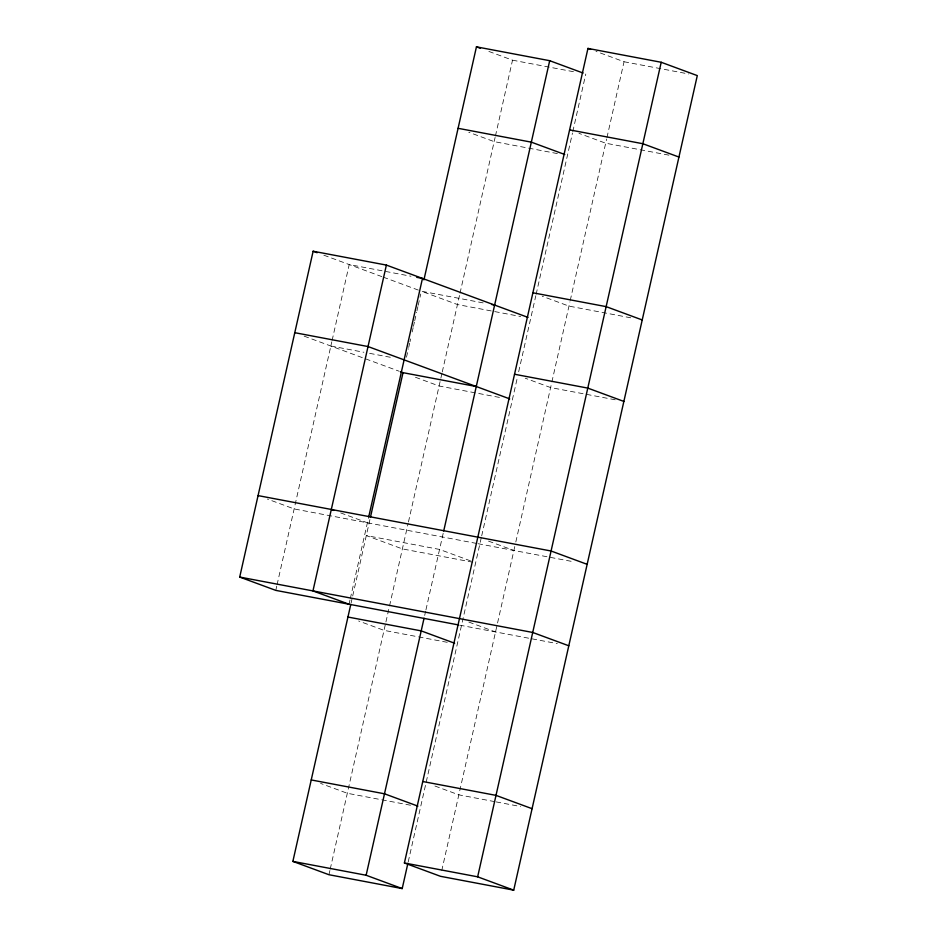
<?xml version="1.0" encoding="UTF-8"?>
<svg xmlns="http://www.w3.org/2000/svg" width="937" height="937" viewBox="0 0 937 937"><rect width="100%" height="100%" fill="white"/><g stroke="black" fill="none" stroke-linecap="round" stroke-linejoin="round"><path stroke-width="0.7" stroke-dasharray="4.68 3.51" d="M275.794 590.38L276.743 586.175M277.059 584.77L331.803 341.806M332.12 340.4L349.22 264.562L410.98 276.239M349.044 604.236L349.993 600.02M350.309 598.614L368.358 518.536M351.106 602.995L352.382 597.373M352.699 595.967L370.138 518.583M406.494 357.22L408.391 348.798M408.708 347.393L409.668 343.176M409.984 341.771L410.617 338.96M412.198 331.944L413.147 327.727M413.463 326.322L414.412 322.117M414.728 320.712L416.625 312.279M416.942 310.873L417.89 306.668M418.207 305.263L420.736 294.019M328.957 874.725L329.906 870.508M330.222 869.114L385.611 623.339M385.927 621.934L408.134 523.408M408.45 521.991L441.948 373.359M442.264 371.954L459.692 294.628M460.008 293.211L495.111 137.423M495.427 136.017L512.527 60.179L485.799 50.305M424.684 615.433L425.632 611.229M425.948 609.823L443.388 532.427M408.216 861.888L481.384 537.252M481.7 535.835L517.411 377.377M518.676 371.755L535.812 295.729M536.128 294.312L572.484 133.007M572.8 131.602L585.777 74.023M441.737 870.684L515.491 543.401M515.818 541.984L551.565 383.362M551.881 381.956L569.93 301.866M570.246 300.449L606.637 138.992M606.953 137.587L624.042 61.748L595.979 51.383M624.042 61.748L688.672 73.964M512.527 60.179L574.287 71.856M668.877 155.155L605.677 143.209L578.961 133.335M557.363 153.574L494.162 141.628L468.781 132.258M630.73 317.795L568.97 306.118L542.242 296.244M483.129 302.897L421.369 291.22L457.455 304.537L520.644 316.495M330.855 346.022L363.896 352.265M369.635 353.354L392.615 357.7M615.246 399.794L550.616 387.567L525.224 378.197M499.421 397.405L439.09 385.997L412.374 376.124M476.558 543.425L294.148 508.932L267.42 499.058M477.987 543.694L574.217 561.884M472.763 562.212L402.383 548.906L366.308 535.577L439.558 549.433L472.962 561.767M459.634 625.143L557.304 643.614M447.218 642.313L384.029 630.367L358.637 620.985M494.736 801.639L458.825 794.845L432.098 784.972M496.177 801.908L520.585 806.523M410.511 805.223L347.311 793.276L320.583 783.402M323.827 255.192L381.886 276.638M383.256 277.141L418.652 290.212M304.138 336.149L398.928 371.157M488.505 541.106L513.898 550.476M340.67 512.914L367.398 522.776M468.816 622.063L495.544 631.936"/><path stroke-width="1.41" d="M458.193 624.874L275.794 590.38L239.708 577.063L313.134 251.245L386.384 265.089L528.035 317.409M386.384 265.089L312.958 590.907L349.044 604.236M368.674 517.119L422.47 278.418L416.719 277.329M407.9 863.293L402.207 888.581L328.957 874.725L292.871 861.396L350.789 604.4M370.455 517.165L403.015 372.668L400.298 371.661M423.922 279.882L476.441 46.85L549.691 60.694L583.095 73.039M402.207 888.581L366.133 875.252L424.051 618.244M443.705 531.01L549.691 60.694M404.397 862.977L587.956 48.419L661.206 62.275L697.292 75.604L513.722 890.15L440.472 876.306L404.397 862.977L477.647 876.821L513.722 890.15M477.647 876.821L661.206 62.275M569.602 129.88L642.852 143.724L678.938 157.053M458.088 128.31L531.338 142.155L564.742 154.488M532.895 292.789L606.145 306.633L642.22 319.962M491.749 304.525L494.619 305.064M294.78 332.694L368.03 346.549L509.669 398.857M514.53 374.25L587.78 388.094L623.866 401.423M403.015 372.668L476.265 386.524M258.062 495.603L551.073 551.003L587.148 564.332M239.708 577.063L532.72 632.463L568.794 645.78M347.943 617.038L421.193 630.882L454.609 643.227M422.751 781.517L496.001 795.372L532.075 808.69M311.236 779.947L384.486 793.791L417.89 806.136M292.871 861.396L366.133 875.252M587.956 48.419L590.638 49.415M476.441 46.85L480.447 48.326M313.134 251.245L317.151 252.721M331.323 509.459L333.994 510.442"/></g></svg>
